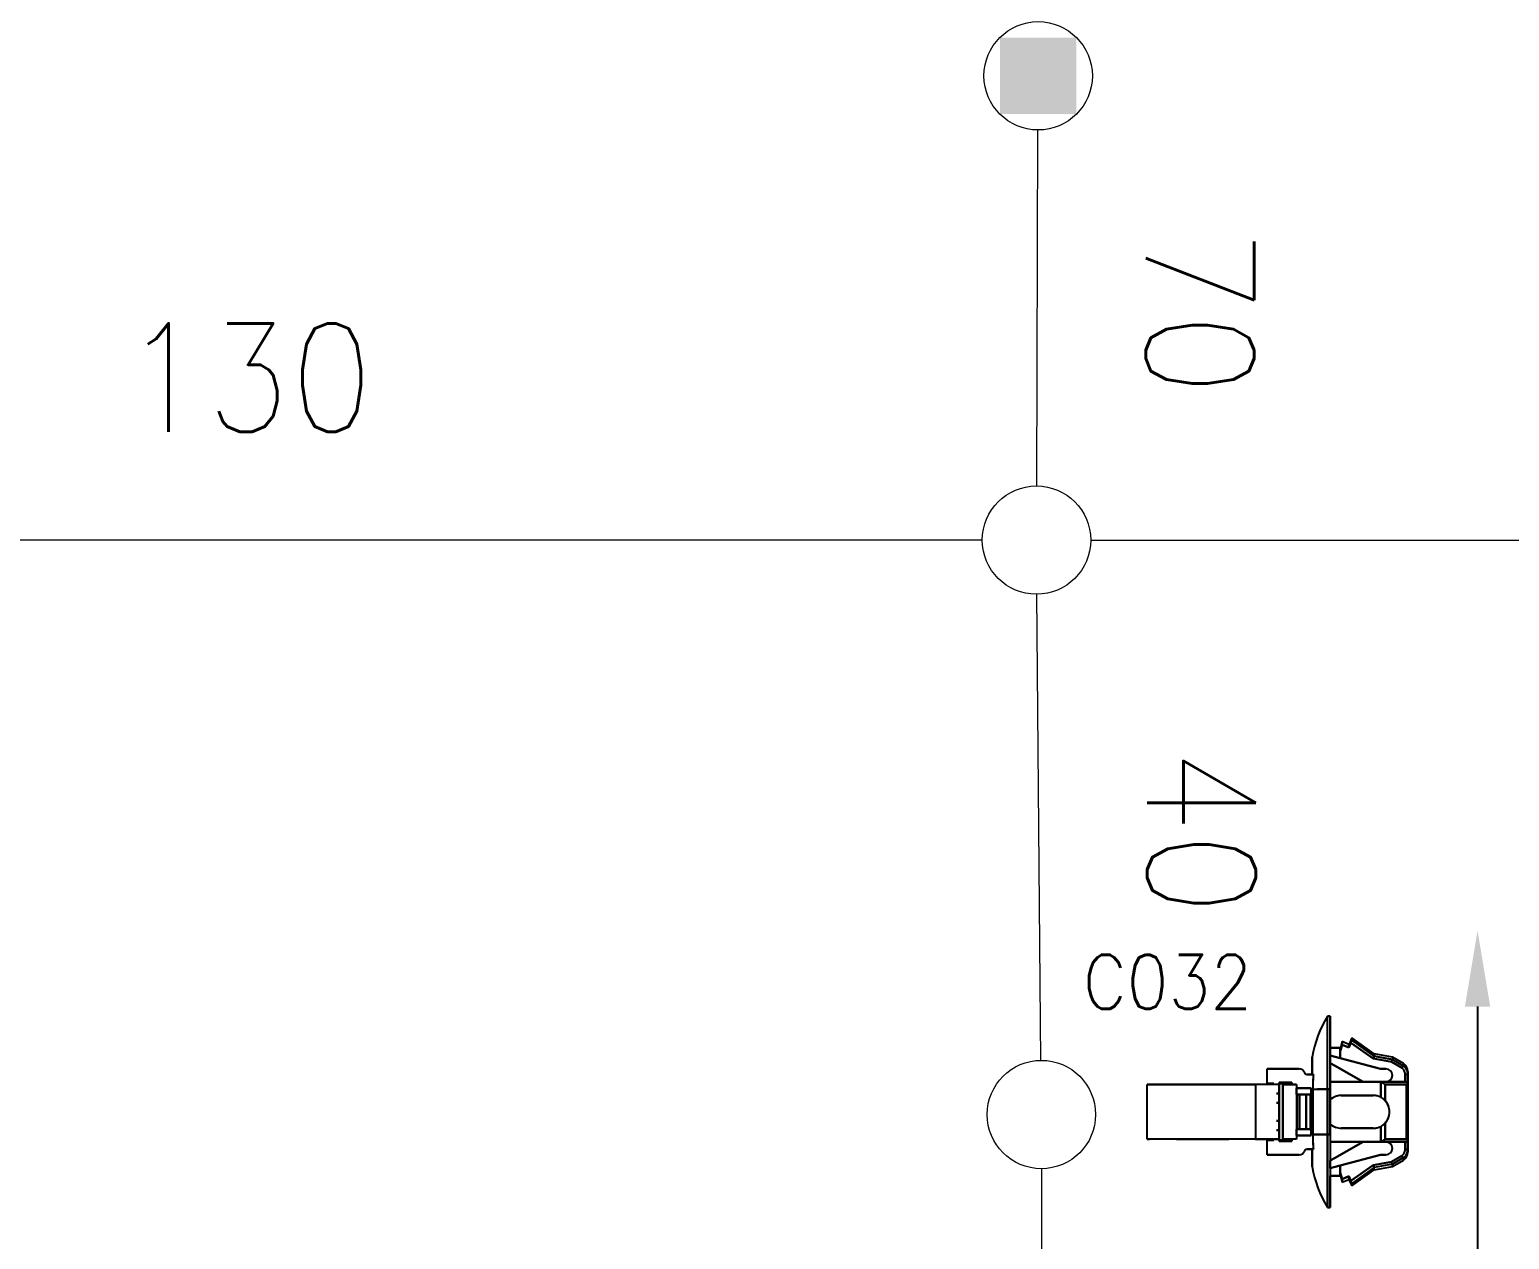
# Model space of a CAD drawing. Header units: inches. Extents: x 47316 to 59086, y 3141 to 11743.
# Drawn here: x 54415.7 to 54484, y 9874.7 to 9930.6 of the extents above; entities that cross this region are included whole.
import ezdxf

# ---------------------------------------------------------------- set-up
doc = ezdxf.new("R2010")
doc.units = ezdxf.units.IN
doc.header["$MEASUREMENT"] = 0
doc.styles.get("Standard").update_dxf_attribs({"font": ''})
doc.styles.get('Standard').set_extended_font_data('SimSun')
doc.linetypes.add('_VH_FELT_TAPE', pattern='A,0.4,-0.7,["FELT",Standard,S=0.3,R=0,X=-0.5,Y=-0.15],-0.7', length=1.8)

msp = doc.modelspace()

# ---------------------------------------------------------------- linework, layer by layer
at = {"color": 0, "linetype": '_VH_FELT_TAPE', "lineweight": 15, "ltscale": 5}
for p, q in [((54462.153, 9909.514), (54462.212, 9925.94)), ((54459.644, 9907.014), (54390.602, 9907.014)), ((54464.644, 9907.014), (54543.189, 9907.014)), ((54462.348, 9883.005), (54462.166, 9904.514)), ((54462.372, 9878.005), (54462.446, 9820.311))]:
    msp.add_line(p, q, dxfattribs=at)
at = {"color": 7, "ltscale": 0.2}
for p, q in [((54475.573, 9881.681), (54475.573, 9885.049)), ((54475.573, 9881.681), (54475.573, 9885.049)), ((54475.699, 9881.681), (54475.699, 9885.049)), ((54475.699, 9885.049), (54475.699, 9881.681)), ((54475.573, 9876.208), (54475.573, 9879.576)), ((54475.573, 9879.576), (54475.573, 9876.208)), ((54475.699, 9879.576), (54475.699, 9876.208)), ((54475.699, 9879.576), (54475.699, 9876.208))]:
    msp.add_line(p, q, dxfattribs=at)
at = {"color": 7, "ltscale": 0.0075}
for p, q in [((54475.573, 9885.049), (54475.699, 9885.049)), ((54475.699, 9885.049), (54475.573, 9885.049)), ((54479.151, 9882.37), (54479.278, 9882.37)), ((54479.151, 9882.37), (54479.278, 9882.37)), ((54475.573, 9881.681), (54475.699, 9881.681)), ((54475.699, 9881.681), (54475.573, 9881.681)), ((54479.278, 9882.017), (54479.151, 9882.017)), ((54473.342, 9881.47), (54473.215, 9881.47)), ((54473.215, 9881.47), (54473.342, 9881.47)), ((54473.215, 9881.049), (54473.342, 9881.049)), ((54473.342, 9881.049), (54473.215, 9881.049)), ((54473.342, 9880.207), (54473.215, 9880.207)), ((54473.215, 9880.207), (54473.342, 9880.207)), ((54473.215, 9879.786), (54473.342, 9879.786)), ((54473.342, 9879.786), (54473.215, 9879.786)), ((54475.699, 9879.576), (54475.573, 9879.576)), ((54475.573, 9879.576), (54475.699, 9879.576)), ((54479.278, 9878.886), (54479.151, 9878.886)), ((54479.278, 9878.886), (54479.151, 9878.886)), ((54475.573, 9876.208), (54475.699, 9876.208)), ((54475.699, 9876.208), (54475.573, 9876.208))]:
    msp.add_line(p, q, dxfattribs=at)
at = {"color": 7, "ltscale": 0.087396}
for p, q in [((54475.699, 9885.049), (54475.699, 9883.577)), ((54475.699, 9876.208), (54475.699, 9877.679)), ((54475.699, 9876.208), (54475.699, 9877.679))]:
    msp.add_line(p, q, dxfattribs=at)
at = {"color": 7, "ltscale": 0.0875}
for p, q in [((54475.699, 9883.575), (54475.699, 9885.049)), ((54477.678, 9881.386), (54476.205, 9881.386)), ((54476.205, 9881.386), (54477.678, 9881.386)), ((54476.205, 9879.87), (54477.678, 9879.87)), ((54477.678, 9879.87), (54476.205, 9879.87)), ((54477.678, 9879.87), (54476.205, 9879.87))]:
    msp.add_line(p, q, dxfattribs=at)
msp.add_line((54482.493, 9885.488, 0), (54482.493, 9870.541, 0))
at = {"color": 7, "ltscale": 0.027499}
for p, q in [((54476.162, 9883.575), (54475.699, 9883.575)), ((54475.699, 9883.575), (54476.162, 9883.575)), ((54476.162, 9877.681), (54475.699, 9877.681)), ((54475.699, 9877.681), (54476.162, 9877.681))]:
    msp.add_line(p, q, dxfattribs=at)
at = {"color": 7, "ltscale": 0.018199}
for p, q in [((54476.162, 9883.433), (54476.247, 9883.728)), ((54476.247, 9883.728), (54476.162, 9883.433)), ((54476.162, 9877.823), (54476.247, 9877.529)), ((54476.247, 9877.529), (54476.162, 9877.823))]:
    msp.add_line(p, q, dxfattribs=at)
at = {"color": 7, "ltscale": 0.000342}
for p, q in [((54476.162, 9883.569), (54476.162, 9883.575)), ((54476.162, 9877.681), (54476.162, 9877.687))]:
    msp.add_line(p, q, dxfattribs=at)
at = {"color": 7, "ltscale": 0.006641}
msp.add_line((54476.162, 9883.575), (54476.162, 9883.463), dxfattribs=at)
at = {"color": 7, "ltscale": 0.002136}
msp.add_line((54476.162, 9883.575), (54476.162, 9883.539), dxfattribs=at)
at = {"color": 7, "ltscale": 0.003674}
for p, q in [((54476.162, 9883.507), (54476.162, 9883.569)), ((54476.162, 9877.687), (54476.162, 9877.749))]:
    msp.add_line(p, q, dxfattribs=at)
at = {"color": 7, "ltscale": 0.018183}
msp.add_line((54476.247, 9883.87), (54476.163, 9883.575), dxfattribs=at)
at = {"color": 7, "ltscale": 0.002142}
msp.add_line((54476.163, 9883.539), (54476.163, 9883.575), dxfattribs=at)
at = {"color": 7, "ltscale": 0.00033}
for p, q in [((54476.163, 9883.575), (54476.163, 9883.57)), ((54476.163, 9877.687), (54476.163, 9877.681)), ((54476.562, 9877.513), (54476.562, 9877.519))]:
    msp.add_line(p, q, dxfattribs=at)
at = {"color": 7, "ltscale": 0.001825}
msp.add_line((54476.163, 9883.57), (54476.163, 9883.539), dxfattribs=at)
at = {"color": 7, "ltscale": 0.008429}
for p, q in [((54476.247, 9883.728), (54476.247, 9883.87)), ((54476.562, 9877.655), (54476.562, 9877.513))]:
    msp.add_line(p, q, dxfattribs=at)
at = {"color": 7, "ltscale": 0.020195}
for p, q in [((54476.562, 9883.743), (54476.247, 9883.87)), ((54476.247, 9883.728), (54476.562, 9883.601)), ((54476.562, 9883.601), (54476.247, 9883.728)), ((54476.247, 9877.529), (54476.562, 9877.655)), ((54476.562, 9877.655), (54476.247, 9877.529)), ((54476.247, 9877.387), (54476.562, 9877.513))]:
    msp.add_line(p, q, dxfattribs=at)
at = {"color": 7, "ltscale": 0.008438}
msp.add_line((54476.247, 9883.87), (54476.247, 9883.727), dxfattribs=at)
at = {"color": 7, "ltscale": 0.002185}
msp.add_line((54476.247, 9883.8), (54476.247, 9883.837), dxfattribs=at)
at = {"color": 7, "ltscale": 0.013619}
for p, q in [((54476.562, 9883.601), (54476.653, 9883.812)), ((54476.653, 9883.812), (54476.562, 9883.601)), ((54476.562, 9877.655), (54476.653, 9877.444)), ((54476.653, 9877.444), (54476.562, 9877.655))]:
    msp.add_line(p, q, dxfattribs=at)
at = {"color": 7, "ltscale": 0.000912}
for p, q in [((54476.562, 9883.743), (54476.562, 9883.728)), ((54476.247, 9877.402), (54476.247, 9877.387))]:
    msp.add_line(p, q, dxfattribs=at)
at = {"color": 7, "ltscale": 0.002869}
msp.add_line((54476.562, 9883.689), (54476.562, 9883.738), dxfattribs=at)
at = {"color": 7, "ltscale": 0.00282}
for p, q in [((54476.562, 9883.728), (54476.562, 9883.68)), ((54476.247, 9877.45), (54476.247, 9877.402))]:
    msp.add_line(p, q, dxfattribs=at)
at = {"color": 7, "ltscale": 0.004715}
msp.add_line((54476.562, 9883.601), (54476.563, 9883.681), dxfattribs=at)
at = {"color": 7, "ltscale": 0.004687}
msp.add_line((54476.562, 9883.68), (54476.562, 9883.601), dxfattribs=at)
at = {"color": 7, "ltscale": 0.019}
msp.add_line((54476.689, 9884.038), (54476.563, 9883.744), dxfattribs=at)
at = {"color": 7, "ltscale": 0.0009}
msp.add_line((54476.563, 9883.728), (54476.563, 9883.744), dxfattribs=at)
at = {"color": 7, "ltscale": 0.002856}
msp.add_line((54476.563, 9883.738), (54476.563, 9883.69), dxfattribs=at)
at = {"color": 7, "ltscale": 0.002832}
msp.add_line((54476.563, 9883.681), (54476.563, 9883.728), dxfattribs=at)
at = {"color": 7, "ltscale": 0.074459}
for p, q in [((54476.653, 9883.812), (54477.673, 9883.083)), ((54477.673, 9883.083), (54476.653, 9883.812)), ((54476.653, 9877.444), (54477.673, 9878.173)), ((54477.673, 9878.173), (54476.653, 9877.444))]:
    msp.add_line(p, q, dxfattribs=at)
at = {"color": 7, "ltscale": 0.005249}
msp.add_line((54476.689, 9884.022), (54476.688, 9883.933), dxfattribs=at)
at = {"color": 7, "ltscale": 4.3e-05}
msp.add_line((54476.689, 9884.038), (54476.689, 9884.037), dxfattribs=at)
at = {"color": 7, "ltscale": 0.075271}
for p, q in [((54477.72, 9883.301), (54476.689, 9884.038)), ((54476.689, 9883.934), (54477.72, 9883.197)), ((54477.72, 9883.197), (54476.689, 9883.934)), ((54477.72, 9878.059), (54476.689, 9877.322)), ((54476.689, 9877.218), (54477.72, 9877.955))]:
    msp.add_line(p, q, dxfattribs=at)
at = {"color": 7, "ltscale": 4.9e-05}
msp.add_line((54476.689, 9884.038), (54476.689, 9884.037), dxfattribs=at)
at = {"color": 7, "ltscale": 0.000903}
msp.add_line((54476.689, 9884.037), (54476.689, 9884.022), dxfattribs=at)
at = {"color": 7, "ltscale": 0.000916}
msp.add_line((54476.689, 9884.037), (54476.689, 9884.022), dxfattribs=at)
at = {"color": 7, "ltscale": 0.005222}
msp.add_line((54476.689, 9884.022), (54476.689, 9883.934), dxfattribs=at)
at = {"color": 7, "ltscale": 0.047501}
for p, q in [((54474.857, 9883.154), (54474.857, 9882.354)), ((54474.857, 9882.354), (54474.857, 9883.154)), ((54474.857, 9878.902), (54474.857, 9878.102)), ((54474.857, 9878.102), (54474.857, 9878.902))]:
    msp.add_line(p, q, dxfattribs=at)
at = {"color": 7, "ltscale": 0.028456}
for p, q in [((54476.162, 9883.1), (54475.699, 9883.223)), ((54475.699, 9883.223), (54476.162, 9883.1)), ((54476.162, 9878.157), (54475.699, 9878.033)), ((54475.699, 9878.033), (54476.162, 9878.157))]:
    msp.add_line(p, q, dxfattribs=at)
at = {"color": 7, "ltscale": 0.020602}
for p, q in [((54475.699, 9883.223), (54475.699, 9882.876)), ((54475.699, 9878.033), (54475.699, 9878.38)), ((54475.699, 9878.033), (54475.699, 9878.38))]:
    msp.add_line(p, q, dxfattribs=at)
at = {"color": 7, "ltscale": 0.020749}
msp.add_line((54475.699, 9882.874), (54475.699, 9883.223), dxfattribs=at)
at = {"color": 7, "ltscale": 0.006299}
msp.add_line((54476.162, 9883.433), (54476.163, 9883.539), dxfattribs=at)
at = {"color": 7, "ltscale": 0.006305}
msp.add_line((54476.162, 9883.539), (54476.162, 9883.433), dxfattribs=at)
at = {"color": 7, "ltscale": 0.00329}
msp.add_line((54476.162, 9883.452), (54476.162, 9883.507), dxfattribs=at)
at = {"color": 7, "ltscale": 0.019785}
for p, q in [((54476.162, 9883.1), (54476.162, 9883.433)), ((54476.162, 9883.433), (54476.162, 9883.1)), ((54476.162, 9878.157), (54476.162, 9877.823)), ((54476.162, 9877.823), (54476.162, 9878.157))]:
    msp.add_line(p, q, dxfattribs=at)
at = {"color": 7, "ltscale": 0.11383}
for p, q in [((54478.015, 9882.607), (54476.162, 9883.1)), ((54476.162, 9883.1), (54478.015, 9882.607)), ((54478.015, 9878.65), (54476.162, 9878.157)), ((54476.162, 9878.157), (54478.015, 9878.65))]:
    msp.add_line(p, q, dxfattribs=at)
at = {"color": 7, "ltscale": 0.004321}
for p, q in [((54477.701, 9883.15), (54477.673, 9883.083)), ((54477.673, 9883.083), (54477.701, 9883.15)), ((54477.673, 9878.173), (54477.701, 9878.106)), ((54477.701, 9878.106), (54477.673, 9878.173))]:
    msp.add_line(p, q, dxfattribs=at)
at = {"color": 7, "ltscale": 0.051095}
for p, q in [((54477.673, 9883.083), (54478.521, 9882.935)), ((54478.521, 9882.935), (54477.673, 9883.083)), ((54477.673, 9878.173), (54478.521, 9878.321)), ((54478.521, 9878.321), (54477.673, 9878.173))]:
    msp.add_line(p, q, dxfattribs=at)
at = {"color": 7, "ltscale": 0.000205}
for p, q in [((54477.702, 9883.154), (54477.701, 9883.15)), ((54477.701, 9883.15), (54477.702, 9883.154)), ((54477.701, 9878.106), (54477.702, 9878.103)), ((54477.702, 9878.103), (54477.701, 9878.106))]:
    msp.add_line(p, q, dxfattribs=at)
at = {"color": 7, "ltscale": 0.002621}
for p, q in [((54477.719, 9883.194), (54477.702, 9883.154)), ((54477.702, 9883.154), (54477.719, 9883.194)), ((54477.702, 9878.103), (54477.719, 9878.062)), ((54477.719, 9878.062), (54477.702, 9878.103))]:
    msp.add_line(p, q, dxfattribs=at)
at = {"color": 7, "ltscale": 0.050773}
for p, q in [((54477.719, 9883.194), (54478.562, 9883.047)), ((54478.562, 9883.047), (54477.719, 9883.194)), ((54478.562, 9878.209), (54477.719, 9878.062))]:
    msp.add_line(p, q, dxfattribs=at)
at = {"color": 7, "ltscale": 0.006168}
for p, q in [((54477.72, 9883.197), (54477.72, 9883.301)), ((54477.72, 9883.301), (54477.72, 9883.197))]:
    msp.add_line(p, q, dxfattribs=at)
at = {"color": 7, "ltscale": 0.05076}
for p, q in [((54478.562, 9883.154), (54477.72, 9883.301)), ((54477.72, 9877.955), (54478.562, 9878.102))]:
    msp.add_line(p, q, dxfattribs=at)
at = {"color": 7, "ltscale": 0.004276}
for p, q in [((54478.545, 9883.003), (54478.521, 9882.935)), ((54478.521, 9882.935), (54478.546, 9883.002)), ((54478.546, 9878.254), (54478.521, 9878.321)), ((54478.521, 9878.321), (54478.545, 9878.254))]:
    msp.add_line(p, q, dxfattribs=at)
at = {"color": 7, "ltscale": 0.0329}
for p, q in [((54478.521, 9882.935), (54478.998, 9882.654)), ((54478.998, 9882.654), (54478.521, 9882.935)), ((54478.521, 9878.321), (54478.998, 9878.602)), ((54478.998, 9878.602), (54478.521, 9878.321))]:
    msp.add_line(p, q, dxfattribs=at)
at = {"color": 7, "ltscale": 0.002806}
for p, q in [((54478.562, 9883.047), (54478.545, 9883.003)), ((54478.545, 9878.254), (54478.562, 9878.209))]:
    msp.add_line(p, q, dxfattribs=at)
at = {"color": 7, "ltscale": 0.00266}
for p, q in [((54478.547, 9883.005), (54478.562, 9883.047)), ((54478.562, 9878.209), (54478.547, 9878.252))]:
    msp.add_line(p, q, dxfattribs=at)
at = {"color": 7, "ltscale": 0.006223}
for p, q in [((54478.562, 9883.154), (54478.562, 9883.049)), ((54478.562, 9883.154), (54478.562, 9883.049)), ((54478.562, 9878.102), (54478.562, 9878.207))]:
    msp.add_line(p, q, dxfattribs=at)
at = {"color": 7, "ltscale": 0.034946}
for p, q in [((54479.069, 9882.855), (54478.562, 9883.154)), ((54478.562, 9878.102), (54479.069, 9878.401))]:
    msp.add_line(p, q, dxfattribs=at)
at = {"color": 7, "ltscale": 0.034208}
for p, q in [((54479.059, 9882.757), (54478.562, 9883.049)), ((54479.059, 9878.499), (54478.562, 9878.207))]:
    msp.add_line(p, q, dxfattribs=at)
at = {"color": 7, "ltscale": 0.000128}
for p, q in [((54478.562, 9883.047), (54478.562, 9883.049)), ((54478.562, 9878.207), (54478.562, 9878.209)), ((54478.562, 9878.209), (54478.562, 9878.207))]:
    msp.add_line(p, q, dxfattribs=at)
at = {"color": 7, "ltscale": 0.034163}
for p, q in [((54478.562, 9883.047), (54479.059, 9882.757)), ((54479.059, 9878.499), (54478.562, 9878.209))]:
    msp.add_line(p, q, dxfattribs=at)
at = {"color": 7, "ltscale": 0.025}
for p, q in [((54473.215, 9882.607), (54472.794, 9882.607)), ((54473.336, 9881.049), (54473.336, 9881.47)), ((54473.336, 9881.049), (54473.336, 9881.47)), ((54473.342, 9881.049), (54473.342, 9881.47)), ((54473.336, 9879.786), (54473.336, 9880.207)), ((54473.336, 9879.786), (54473.336, 9880.207))]:
    msp.add_line(p, q, dxfattribs=at)
at = {"color": 7, "ltscale": 0.039999}
for p, q in [((54472.794, 9881.933), (54472.794, 9882.607)), ((54472.794, 9881.933), (54472.794, 9882.607)), ((54472.794, 9878.65), (54472.794, 9879.323)), ((54472.794, 9878.65), (54472.794, 9879.323))]:
    msp.add_line(p, q, dxfattribs=at)
at = {"color": 7, "ltscale": 0.022501}
for p, q in [((54472.794, 9882.607), (54473.173, 9882.607)), ((54472.794, 9882.607), (54473.173, 9882.607)), ((54472.794, 9878.65), (54473.173, 9878.65)), ((54473.173, 9878.65), (54472.794, 9878.65))]:
    msp.add_line(p, q, dxfattribs=at)
at = {"color": 7, "ltscale": 0.064999}
for p, q in [((54473.173, 9882.607), (54474.268, 9882.607)), ((54473.173, 9882.607), (54474.268, 9882.607)), ((54473.173, 9878.65), (54474.268, 9878.65)), ((54474.268, 9878.65), (54473.173, 9878.65))]:
    msp.add_line(p, q, dxfattribs=at)
at = {"color": 7, "ltscale": 0.0625}
msp.add_line((54474.268, 9882.607), (54473.215, 9882.607), dxfattribs=at)
at = {"color": 7, "ltscale": 0.013786}
msp.add_line((54474.857, 9882.354), (54474.625, 9882.354), dxfattribs=at)
at = {"color": 7, "ltscale": 0.017471}
for p, q in [((54474.919, 9882.354), (54474.625, 9882.354)), ((54474.919, 9878.902), (54474.625, 9878.902))]:
    msp.add_line(p, q, dxfattribs=at)
at = {"color": 7, "ltscale": 0.017476}
for p, q in [((54474.625, 9882.354), (54474.919, 9882.354)), ((54474.625, 9878.902), (54474.919, 9878.902))]:
    msp.add_line(p, q, dxfattribs=at)
at = {"color": 7, "ltscale": 0.00369}
for p, q in [((54474.919, 9882.354), (54474.857, 9882.354)), ((54474.857, 9878.902), (54474.919, 9878.902))]:
    msp.add_line(p, q, dxfattribs=at)
at = {"color": 7, "ltscale": 0.015289}
msp.add_line((54475.923, 9882.747), (54475.699, 9882.874), dxfattribs=at)
at = {"color": 7, "ltscale": 0.015242}
for p, q in [((54475.699, 9882.874), (54475.923, 9882.748)), ((54475.923, 9878.509), (54475.699, 9878.383))]:
    msp.add_line(p, q, dxfattribs=at)
at = {"color": 7, "ltscale": 0.026985}
for p, q in [((54475.923, 9882.748), (54476.318, 9882.524)), ((54476.318, 9878.732), (54475.923, 9878.509))]:
    msp.add_line(p, q, dxfattribs=at)
at = {"color": 7, "ltscale": 0.02697}
msp.add_line((54476.318, 9882.524), (54475.923, 9882.747), dxfattribs=at)
at = {"color": 7, "ltscale": 0.065039}
msp.add_line((54477.215, 9882.017), (54476.261, 9882.556), dxfattribs=at)
at = {"color": 7, "ltscale": 0.06116}
msp.add_line((54477.215, 9882.017), (54476.318, 9882.524), dxfattribs=at)
at = {"color": 7, "ltscale": 0.061156}
for p, q in [((54476.318, 9882.524), (54477.215, 9882.017)), ((54477.215, 9879.239), (54476.318, 9878.732))]:
    msp.add_line(p, q, dxfattribs=at)
at = {"color": 7, "ltscale": 0.014999}
for p, q in [((54478.267, 9882.607), (54478.015, 9882.607)), ((54478.015, 9882.607), (54478.267, 9882.607)), ((54478.267, 9878.65), (54478.015, 9878.65)), ((54478.267, 9878.65), (54478.015, 9878.65)), ((54478.015, 9878.65), (54478.267, 9878.65))]:
    msp.add_line(p, q, dxfattribs=at)
at = {"color": 7, "ltscale": 0.007092}
for p, q in [((54478.998, 9882.654), (54479.059, 9882.757)), ((54479.059, 9882.757), (54478.998, 9882.654)), ((54479.059, 9878.499), (54478.998, 9878.602)), ((54478.998, 9878.602), (54479.059, 9878.499))]:
    msp.add_line(p, q, dxfattribs=at)
at = {"color": 7, "ltscale": 0.005864}
msp.add_line((54479.07, 9882.855), (54479.059, 9882.757), dxfattribs=at)
at = {"color": 7, "ltscale": 0.005865}
for p, q in [((54479.07, 9882.855), (54479.059, 9882.757)), ((54479.059, 9878.499), (54479.07, 9878.401))]:
    msp.add_line(p, q, dxfattribs=at)
at = {"color": 7, "ltscale": 0.020941}
for p, q in [((54479.151, 9882.37), (54479.151, 9882.017)), ((54479.151, 9882.017), (54479.151, 9882.37)), ((54479.278, 9882.017), (54479.278, 9882.37)), ((54479.278, 9882.37), (54479.278, 9882.017)), ((54479.151, 9878.886), (54479.151, 9879.239)), ((54479.151, 9879.239), (54479.151, 9878.886)), ((54479.278, 9878.886), (54479.278, 9879.239)), ((54479.278, 9879.239), (54479.278, 9878.886))]:
    msp.add_line(p, q, dxfattribs=at)
at = {"color": 7, "ltscale": 0.015717}
msp.add_line((54479.278, 9882.492), (54479.278, 9882.227), dxfattribs=at)
at = {"color": 7, "ltscale": 0.015729}
msp.add_line((54479.278, 9882.227), (54479.278, 9882.492), dxfattribs=at)
at = {"color": 7, "ltscale": 0.012512}
for p, q in [((54479.278, 9882.017), (54479.278, 9882.227)), ((54479.278, 9879.029), (54479.278, 9879.24))]:
    msp.add_line(p, q, dxfattribs=at)
at = {"color": 7, "ltscale": 0.378897}
msp.add_line((54467.251, 9881.891), (54472.251, 9881.891), dxfattribs=at)
at = {"color": 7, "ltscale": 0.15}
for p, q in [((54467.251, 9879.365), (54467.251, 9881.891)), ((54472.251, 9881.891), (54472.251, 9879.365)), ((54472.251, 9881.891), (54472.251, 9879.365)), ((54473.51, 9879.365), (54473.51, 9881.891)), ((54473.51, 9881.891), (54473.51, 9879.365)), ((54474.142, 9881.891), (54474.142, 9879.365)), ((54474.142, 9881.891), (54474.142, 9879.365)), ((54479.214, 9879.365), (54479.214, 9881.891)), ((54479.214, 9881.891), (54479.214, 9879.365))]:
    msp.add_line(p, q, dxfattribs=at)
at = {"color": 7, "ltscale": 0.215019}
msp.add_line((54470.687, 9881.891), (54467.251, 9881.891), dxfattribs=at)
at = {"color": 7, "ltscale": 0.315749}
msp.add_line((54467.251, 9881.891), (54471.819, 9881.891), dxfattribs=at)
at = {"color": 7, "ltscale": 0.378905}
msp.add_line((54472.251, 9881.891), (54467.251, 9881.891), dxfattribs=at)
at = {"color": 7, "ltscale": 0.315758}
msp.add_line((54467.251, 9881.891), (54471.819, 9881.891), dxfattribs=at)
at = {"color": 7, "ltscale": 0.179182}
msp.add_line((54470.516, 9881.891), (54467.499, 9881.891), dxfattribs=at)
at = {"color": 7, "ltscale": 0.026669}
for p, q in [((54470.516, 9881.891), (54470.965, 9881.891)), ((54470.965, 9881.891), (54470.516, 9881.891)), ((54470.687, 9881.891), (54471.137, 9881.891))]:
    msp.add_line(p, q, dxfattribs=at)
at = {"color": 7, "ltscale": 0.108633}
msp.add_line((54472.794, 9881.891), (54470.965, 9881.891), dxfattribs=at)
at = {"color": 7, "ltscale": 0.076392}
msp.add_line((54472.252, 9881.891), (54470.965, 9881.891), dxfattribs=at)
at = {"color": 7, "ltscale": 0.098454}
msp.add_line((54472.794, 9881.891), (54471.137, 9881.891), dxfattribs=at)
at = {"color": 7, "ltscale": 0.057913}
msp.add_line((54472.794, 9881.891), (54471.819, 9881.891), dxfattribs=at)
at = {"color": 7, "ltscale": 0.0644}
for p, q in [((54473.336, 9881.891), (54472.251, 9881.891)), ((54473.336, 9881.891), (54472.251, 9881.891)), ((54472.251, 9879.365), (54473.336, 9879.365)), ((54473.336, 9879.365), (54472.251, 9879.365))]:
    msp.add_line(p, q, dxfattribs=at)
at = {"color": 7, "ltscale": 0.0175}
for p, q in [((54472.794, 9881.933), (54473.089, 9881.933)), ((54472.794, 9881.933), (54473.089, 9881.933)), ((54473.089, 9881.933), (54472.794, 9881.933)), ((54472.794, 9879.323), (54473.089, 9879.323)), ((54473.089, 9879.323), (54472.794, 9879.323))]:
    msp.add_line(p, q, dxfattribs=at)
at = {"color": 7, "ltscale": 0.002499}
for p, q in [((54472.794, 9881.891), (54472.794, 9881.933)), ((54473.089, 9881.933), (54473.089, 9881.891)), ((54473.089, 9881.891), (54473.089, 9881.933)), ((54473.342, 9881.975), (54473.342, 9881.933)), ((54473.342, 9881.975), (54473.342, 9881.933)), ((54473.889, 9881.933), (54473.889, 9881.891)), ((54473.889, 9881.891), (54473.889, 9881.933)), ((54473.889, 9881.933), (54473.889, 9881.891)), ((54472.794, 9879.323), (54472.794, 9879.365)), ((54473.089, 9879.365), (54473.089, 9879.323)), ((54473.089, 9879.323), (54473.089, 9879.365)), ((54473.342, 9879.281), (54473.342, 9879.323)), ((54473.342, 9879.323), (54473.342, 9879.281)), ((54473.342, 9879.323), (54473.342, 9879.281)), ((54473.889, 9879.365), (54473.889, 9879.323)), ((54473.889, 9879.323), (54473.889, 9879.365)), ((54473.889, 9879.365), (54473.889, 9879.323))]:
    msp.add_line(p, q, dxfattribs=at)
at = {"color": 7, "ltscale": 2.6e-05}
for p, q in [((54472.795, 9881.933), (54472.794, 9881.933)), ((54472.794, 9879.323), (54472.795, 9879.323))]:
    msp.add_line(p, q, dxfattribs=at)
at = {"color": 7, "ltscale": 0.000629}
msp.add_line((54473.342, 9881.965), (54473.342, 9881.975), dxfattribs=at)
at = {"color": 7, "ltscale": 0.035001}
for p, q in [((54473.342, 9881.975), (54473.931, 9881.975)), ((54473.931, 9881.975), (54473.342, 9881.975)), ((54475.699, 9881.681), (54475.11, 9881.681)), ((54475.699, 9881.681), (54475.11, 9881.681)), ((54473.931, 9879.281), (54473.342, 9879.281)), ((54473.931, 9879.281), (54473.342, 9879.281)), ((54473.342, 9879.281), (54473.931, 9879.281))]:
    msp.add_line(p, q, dxfattribs=at)
at = {"color": 7, "ltscale": 0.154999}
for p, q in [((54473.342, 9881.933), (54473.342, 9879.323)), ((54473.342, 9879.323), (54473.342, 9881.933))]:
    msp.add_line(p, q, dxfattribs=at)
at = {"color": 7, "ltscale": 0.032501}
for p, q in [((54473.342, 9881.933), (54473.889, 9881.933)), ((54473.342, 9881.933), (54473.889, 9881.933)), ((54473.342, 9879.323), (54473.889, 9879.323)), ((54473.889, 9879.323), (54473.342, 9879.323))]:
    msp.add_line(p, q, dxfattribs=at)
at = {"color": 7, "ltscale": 0.021939}
msp.add_line((54473.342, 9881.933), (54473.711, 9881.933), dxfattribs=at)
at = {"color": 7, "ltscale": 0.0375}
for p, q in [((54473.51, 9881.891), (54474.142, 9881.891)), ((54474.142, 9881.891), (54473.51, 9881.891)), ((54474.142, 9879.365), (54473.51, 9879.365)), ((54474.142, 9879.365), (54473.51, 9879.365))]:
    msp.add_line(p, q, dxfattribs=at)
at = {"color": 7, "ltscale": 0.010562}
msp.add_line((54473.889, 9881.933), (54473.711, 9881.933), dxfattribs=at)
at = {"color": 7, "ltscale": 0.002502}
msp.add_line((54473.931, 9881.891), (54473.889, 9881.891), dxfattribs=at)
at = {"color": 7, "ltscale": 0.004999}
for p, q in [((54473.931, 9881.975), (54473.931, 9881.891)), ((54473.931, 9881.891), (54473.931, 9881.975)), ((54473.931, 9879.365), (54473.931, 9879.281)), ((54473.931, 9879.281), (54473.931, 9879.365))]:
    msp.add_line(p, q, dxfattribs=at)
at = {"color": 7, "ltscale": 0.040002}
for p, q in [((54474.142, 9881.723), (54474.815, 9881.723)), ((54474.815, 9881.723), (54474.142, 9881.723)), ((54474.815, 9879.534), (54474.142, 9879.534)), ((54474.815, 9879.534), (54474.142, 9879.534)), ((54474.142, 9879.534), (54474.815, 9879.534))]:
    msp.add_line(p, q, dxfattribs=at)
at = {"color": 7, "ltscale": 0.017502}
for p, q in [((54474.142, 9881.428), (54474.142, 9881.723)), ((54474.142, 9879.534), (54474.142, 9879.828))]:
    msp.add_line(p, q, dxfattribs=at)
at = {"color": 7, "ltscale": 0.129999}
for p, q in [((54474.815, 9881.723), (54474.815, 9879.534)), ((54474.815, 9879.534), (54474.815, 9881.723))]:
    msp.add_line(p, q, dxfattribs=at)
at = {"color": 7, "ltscale": 0.040567}
for p, q in [((54474.89, 9881.681), (54475.573, 9881.681)), ((54474.89, 9879.576), (54475.573, 9879.576))]:
    msp.add_line(p, q, dxfattribs=at)
at = {"color": 7, "ltscale": 0.125}
for p, q in [((54474.89, 9879.576), (54474.89, 9881.681)), ((54474.89, 9881.681), (54474.89, 9879.576)), ((54475.573, 9879.576), (54475.573, 9881.681)), ((54475.573, 9881.681), (54475.573, 9879.576)), ((54475.699, 9879.576), (54475.699, 9881.681)), ((54475.699, 9881.681), (54475.699, 9879.576))]:
    msp.add_line(p, q, dxfattribs=at)
at = {"color": 7, "ltscale": 0.040569}
for p, q in [((54474.89, 9881.681), (54475.573, 9881.681)), ((54475.573, 9879.576), (54474.89, 9879.576))]:
    msp.add_line(p, q, dxfattribs=at)
at = {"color": 7, "ltscale": 0.089999}
for p, q in [((54475.699, 9882.017), (54477.215, 9882.017)), ((54477.215, 9882.017), (54475.699, 9882.017)), ((54477.215, 9879.239), (54475.699, 9879.239)), ((54475.699, 9879.239), (54477.215, 9879.239))]:
    msp.add_line(p, q, dxfattribs=at)
at = {"color": 7, "ltscale": 0.040697}
msp.add_line((54477.058, 9882.017), (54476.373, 9882.017), dxfattribs=at)
at = {"color": 7, "ltscale": 0.040701}
msp.add_line((54476.373, 9882.017), (54477.058, 9882.017), dxfattribs=at)
at = {"color": 7, "ltscale": 0.039936}
for p, q in [((54477.215, 9882.017), (54477.887, 9882.017)), ((54477.887, 9882.017), (54477.215, 9882.017)), ((54477.887, 9879.239), (54477.215, 9879.239)), ((54477.215, 9879.239), (54477.887, 9879.239))]:
    msp.add_line(p, q, dxfattribs=at)
at = {"color": 7, "ltscale": 0.048712}
msp.add_line((54478.035, 9882.017), (54477.215, 9882.017), dxfattribs=at)
at = {"color": 7, "ltscale": 0.082565}
for p, q in [((54479.278, 9882.017), (54477.887, 9882.017)), ((54477.887, 9882.017), (54479.278, 9882.017)), ((54477.887, 9879.239), (54479.278, 9879.239)), ((54479.278, 9879.239), (54477.887, 9879.239))]:
    msp.add_line(p, q, dxfattribs=at)
at = {"color": 7, "ltscale": 0.041339}
for p, q in [((54478.029, 9881.996), (54478.029, 9881.3)), ((54478.029, 9881.3), (54478.029, 9881.996)), ((54478.029, 9879.957), (54478.029, 9879.26)), ((54478.029, 9879.26), (54478.029, 9879.957))]:
    msp.add_line(p, q, dxfattribs=at)
at = {"color": 7, "ltscale": 0.002634}
for p, q in [((54478.029, 9881.996), (54478.07, 9881.98)), ((54478.07, 9879.276), (54478.029, 9879.26))]:
    msp.add_line(p, q, dxfattribs=at)
at = {"color": 7, "ltscale": 0.002635}
for p, q in [((54478.07, 9881.98), (54478.029, 9881.996)), ((54478.029, 9879.26), (54478.07, 9879.276))]:
    msp.add_line(p, q, dxfattribs=at)
at = {"color": 7, "ltscale": 0.008279}
msp.add_line((54478.175, 9882.017), (54478.035, 9882.017), dxfattribs=at)
at = {"color": 7, "ltscale": 0.005516}
msp.add_line((54478.268, 9882.017), (54478.175, 9882.017), dxfattribs=at)
at = {"color": 7, "ltscale": 0.044711}
for p, q in [((54478.238, 9881.138), (54478.238, 9881.891)), ((54478.238, 9881.891), (54478.238, 9881.138)), ((54478.238, 9879.365), (54478.238, 9880.118)), ((54478.238, 9880.118), (54478.238, 9879.365))]:
    msp.add_line(p, q, dxfattribs=at)
at = {"color": 7, "ltscale": 0.057954}
for p, q in [((54478.238, 9881.891), (54479.214, 9881.891)), ((54479.214, 9881.891), (54478.238, 9881.891)), ((54479.214, 9879.365), (54478.238, 9879.365)), ((54478.238, 9879.365), (54479.214, 9879.365))]:
    msp.add_line(p, q, dxfattribs=at)
at = {"color": 7, "ltscale": 0.052501}
msp.add_line((54479.151, 9882.017), (54478.267, 9882.017), dxfattribs=at)
at = {"color": 7, "ltscale": 0.000995}
for p, q in [((54479.278, 9882.001), (54479.278, 9882.017)), ((54479.278, 9882.017), (54479.278, 9882.001)), ((54479.278, 9879.239), (54479.278, 9879.256)), ((54479.278, 9879.256), (54479.278, 9879.239))]:
    msp.add_line(p, q, dxfattribs=at)
at = {"color": 7, "ltscale": 0.163214}
msp.add_line((54479.278, 9879.254), (54479.278, 9882.002), dxfattribs=at)
at = {"color": 7, "ltscale": 0.163013}
msp.add_line((54479.278, 9882.001), (54479.278, 9879.256), dxfattribs=at)
at = {"color": 7, "ltscale": 0.000322}
msp.add_line((54473.342, 9881.049), (54473.336, 9881.049), dxfattribs=at)
at = {"color": 7, "ltscale": 0.00087}
for p, q in [((54474.156, 9881.428), (54474.142, 9881.428)), ((54474.142, 9881.428), (54474.156, 9881.428)), ((54474.156, 9879.828), (54474.142, 9879.828)), ((54474.142, 9879.828), (54474.156, 9879.828))]:
    msp.add_line(p, q, dxfattribs=at)
at = {"color": 7, "ltscale": 0.023952}
msp.add_line((54474.545, 9881.428), (54474.142, 9881.428), dxfattribs=at)
at = {"color": 7, "ltscale": 0.007443}
for p, q in [((54474.282, 9881.428), (54474.156, 9881.428)), ((54474.156, 9881.428), (54474.282, 9881.428)), ((54474.282, 9879.828), (54474.156, 9879.828)), ((54474.156, 9879.828), (54474.282, 9879.828))]:
    msp.add_line(p, q, dxfattribs=at)
at = {"color": 7, "ltscale": 0.095001}
for p, q in [((54474.156, 9881.428), (54474.156, 9879.828)), ((54474.156, 9879.828), (54474.156, 9881.428)), ((54474.282, 9881.428), (54474.282, 9879.828)), ((54474.282, 9879.828), (54474.282, 9881.428)), ((54474.582, 9879.828), (54474.582, 9881.428)), ((54474.582, 9881.428), (54474.582, 9879.828)), ((54474.791, 9879.828), (54474.791, 9881.428))]:
    msp.add_line(p, q, dxfattribs=at)
at = {"color": 7, "ltscale": 0.017839}
for p, q in [((54474.582, 9881.428), (54474.282, 9881.428)), ((54474.282, 9881.428), (54474.582, 9881.428)), ((54474.582, 9879.828), (54474.282, 9879.828)), ((54474.282, 9879.828), (54474.582, 9879.828))]:
    msp.add_line(p, q, dxfattribs=at)
at = {"color": 7, "ltscale": 0.014789}
msp.add_line((54474.566, 9881.428), (54474.815, 9881.428), dxfattribs=at)
at = {"color": 7, "ltscale": 0.013841}
for p, q in [((54474.815, 9881.428), (54474.582, 9881.428)), ((54474.582, 9879.828), (54474.815, 9879.828))]:
    msp.add_line(p, q, dxfattribs=at)
at = {"color": 7, "ltscale": 0.012407}
for p, q in [((54474.791, 9881.428), (54474.582, 9881.428)), ((54474.791, 9879.828), (54474.582, 9879.828))]:
    msp.add_line(p, q, dxfattribs=at)
at = {"color": 7, "ltscale": 0.001863}
msp.add_line((54478.218, 9881.16), (54478.239, 9881.137), dxfattribs=at)
at = {"color": 7, "ltscale": 0.000505}
msp.add_line((54478.238, 9881.138), (54478.233, 9881.144), dxfattribs=at)
at = {"color": 7, "ltscale": 0.023056}
msp.add_line((54473.342, 9879.819), (54473.342, 9880.207), dxfattribs=at)
at = {"color": 7, "ltscale": 0.000368}
msp.add_line((54473.336, 9879.786), (54473.342, 9879.786), dxfattribs=at)
at = {"color": 7, "ltscale": 0.001447}
msp.add_line((54474.791, 9879.828), (54474.815, 9879.828), dxfattribs=at)
at = {"color": 7, "ltscale": 0.02751}
msp.add_line((54475.573, 9879.576), (54475.11, 9879.576), dxfattribs=at)
msp.add_line((54475.573, 9879.576), (54475.11, 9879.576), dxfattribs=at)
at = {"color": 7, "ltscale": 0.000598}
msp.add_line((54478.238, 9880.118), (54478.232, 9880.111), dxfattribs=at)
at = {"color": 7, "ltscale": 0.378893}
msp.add_line((54472.251, 9879.365), (54467.251, 9879.365), dxfattribs=at)
at = {"color": 7, "ltscale": 0.0272}
msp.add_line((54467.365, 9879.365), (54467.251, 9879.365), dxfattribs=at)
at = {"color": 7, "ltscale": 0.37888}
msp.add_line((54472.251, 9879.365), (54467.251, 9879.365), dxfattribs=at)
at = {"color": 7, "ltscale": 0.027199}
msp.add_line((54467.251, 9879.365), (54467.364, 9879.365), dxfattribs=at)
at = {"color": 7, "ltscale": 0.142589}
msp.add_line((54468.61, 9879.365), (54471.011, 9879.365), dxfattribs=at)
at = {"color": 7, "ltscale": 0.142593}
msp.add_line((54471.012, 9879.365), (54468.611, 9879.365), dxfattribs=at)
at = {"color": 7, "ltscale": 0.064963}
msp.add_line((54476.262, 9878.701), (54477.215, 9879.239), dxfattribs=at)
at = {"color": 7, "ltscale": 0.061161}
msp.add_line((54476.318, 9878.732), (54477.215, 9879.239), dxfattribs=at)
at = {"color": 7, "ltscale": 0.000399}
msp.add_line((54479.277, 9879.261), (54479.278, 9879.254), dxfattribs=at)
at = {"color": 7, "ltscale": 0.012915}
msp.add_line((54479.278, 9878.812), (54479.278, 9879.029), dxfattribs=at)
at = {"color": 7, "ltscale": 0.004422}
msp.add_line((54479.278, 9878.886), (54479.278, 9878.812), dxfattribs=at)
at = {"color": 7, "ltscale": 0.006183}
msp.add_line((54479.278, 9878.782), (54479.278, 9878.886), dxfattribs=at)
at = {"color": 7, "ltscale": 0.007248}
msp.add_line((54479.278, 9878.886), (54479.278, 9878.764), dxfattribs=at)
at = {"color": 7, "ltscale": 0.001605}
msp.add_line((54479.278, 9878.798), (54479.278, 9878.771), dxfattribs=at)
at = {"color": 7, "ltscale": 0.015215}
msp.add_line((54475.699, 9878.383), (54475.922, 9878.509), dxfattribs=at)
at = {"color": 7, "ltscale": 0.02701}
msp.add_line((54475.922, 9878.509), (54476.318, 9878.732), dxfattribs=at)
at = {"color": 7, "ltscale": 0.050769}
msp.add_line((54478.562, 9878.209), (54477.72, 9878.059), dxfattribs=at)
at = {"color": 7, "ltscale": 0.006219}
msp.add_line((54478.562, 9878.207), (54478.562, 9878.102), dxfattribs=at)
at = {"color": 7, "ltscale": 0.00587}
msp.add_line((54479.07, 9878.401), (54479.059, 9878.499), dxfattribs=at)
at = {"color": 7, "ltscale": 0.008441}
for p, q in [((54476.163, 9877.681), (54476.162, 9877.823)), ((54476.162, 9877.823), (54476.162, 9877.681)), ((54476.562, 9877.513), (54476.562, 9877.655))]:
    msp.add_line(p, q, dxfattribs=at)
at = {"color": 7, "ltscale": 0.008432}
msp.add_line((54476.162, 9877.823), (54476.162, 9877.681), dxfattribs=at)
at = {"color": 7, "ltscale": 0.00434}
msp.add_line((54476.162, 9877.749), (54476.162, 9877.822), dxfattribs=at)
at = {"color": 7, "ltscale": 0.000286}
for p, q in [((54476.164, 9877.682), (54476.162, 9877.687)), ((54476.162, 9877.687), (54476.164, 9877.682))]:
    msp.add_line(p, q, dxfattribs=at)
at = {"color": 7, "ltscale": 0.002209}
msp.add_line((54476.163, 9877.724), (54476.163, 9877.687), dxfattribs=at)
at = {"color": 7, "ltscale": 0.018174}
msp.add_line((54476.163, 9877.681), (54476.247, 9877.387), dxfattribs=at)
at = {"color": 7, "ltscale": 0.004681}
for p, q in [((54476.247, 9877.45), (54476.247, 9877.529)), ((54476.247, 9877.529), (54476.247, 9877.45))]:
    msp.add_line(p, q, dxfattribs=at)
at = {"color": 7, "ltscale": 0.002823}
msp.add_line((54476.247, 9877.402), (54476.247, 9877.45), dxfattribs=at)
at = {"color": 7, "ltscale": 0.004291}
msp.add_line((54476.562, 9877.583), (54476.562, 9877.655), dxfattribs=at)
at = {"color": 7, "ltscale": 0.003809}
msp.add_line((54476.562, 9877.519), (54476.562, 9877.583), dxfattribs=at)
at = {"color": 7, "ltscale": 0.001593}
msp.add_line((54476.563, 9877.545), (54476.562, 9877.518), dxfattribs=at)
at = {"color": 7, "ltscale": 0.000327}
msp.add_line((54476.562, 9877.518), (54476.562, 9877.513), dxfattribs=at)
at = {"color": 7, "ltscale": 0.019025}
msp.add_line((54476.562, 9877.513), (54476.689, 9877.218), dxfattribs=at)
at = {"color": 7, "ltscale": 0.075264}
msp.add_line((54477.72, 9878.059), (54476.689, 9877.322), dxfattribs=at)
at = {"color": 7, "ltscale": 0.006165}
for p, q in [((54477.72, 9877.955), (54477.72, 9878.059)), ((54477.72, 9877.955), (54477.72, 9878.059)), ((54476.689, 9877.218), (54476.689, 9877.322))]:
    msp.add_line(p, q, dxfattribs=at)
at = {"color": 7, "ltscale": 0.000925}
msp.add_line((54476.247, 9877.387), (54476.247, 9877.402), dxfattribs=at)
at = {"color": 7, "ltscale": 0.006177}
msp.add_line((54476.689, 9877.322), (54476.689, 9877.218), dxfattribs=at)
at = {"color": 7}
for points in [[(54479.278, 9882.37), (54479.262, 9882.486), (54479.218, 9882.594), (54479.15, 9882.686), (54479.059, 9882.757)], [(54479.278, 9882.37), (54479.263, 9882.484), (54479.221, 9882.591), (54479.167, 9882.668), (54479.059, 9882.757)], [(54478.385, 9880.902), (54478.345, 9880.988), (54478.238, 9881.138)], [(54478.238, 9880.118), (54478.345, 9880.269), (54478.385, 9880.355)], [(54479.059, 9878.499), (54479.15, 9878.57), (54479.219, 9878.664), (54479.262, 9878.771), (54479.278, 9878.886)], [(54479.059, 9878.499), (54479.135, 9878.556), (54479.197, 9878.627), (54479.25, 9878.73), (54479.278, 9878.886)]]:
    msp.add_lwpolyline(points, dxfattribs=at)
at = {"color": 0, "linetype": 'Continuous', "lineweight": 15}
for centre in [(54462.221, 9928.44), (54462.144, 9907.014), (54462.369, 9880.505)]:
    msp.add_circle(centre, 2.5, dxfattribs=at)
at = {"color": 7}
for centre, radius, start, end in [((54480.262, 9882.195), 5.489, 148.67343, 169.93567), ((54476.042, 9884.075), 0.665, 336.71641, 343.36569), ((54476.072, 9884.064), 0.633, 336.54772, 343.54197), ((54476.484, 9883.95), 0.205, 341.51628, 355.58003), ((54476.486, 9883.95), 0.204, 341.36901, 355.48204), ((54474.268, 9882.354), 0.253, 19.47067, 90.00063), ((54474.268, 9882.354), 0.253, 19.47122, 90), ((54474.268, 9882.354), 0.253, 19.47059, 90.00055), ((54474.626, 9882.481), 0.127, 199.54466, 212.95746), ((54474.626, 9882.482), 0.127, 199.78678, 269.68444), ((54474.625, 9882.481), 0.126, 199.49027, 269.98054), ((54482.241, 9881.701), 7.351, 174.90179, 177.53454), ((54484.566, 9881.54), 9.681, 175.17517, 177.17418), ((54478.267, 9882.312), 0.295, 270.00789, 89.99212), ((54478.267, 9882.312), 0.295, 270.02454, 89.97546), ((54478.756, 9882.281), 0.444, 46.29414, 57.05461), ((54478.849, 9882.401), 0.294, 42.99511, 59.46634), ((54478.851, 9882.401), 0.293, 26.81547, 43.34667), ((54478.833, 9882.387), 0.315, 27.61613, 42.98085), ((54478.848, 9882.487), 0.43, 0.65733, 58.8491), ((54478.83, 9882.382), 0.32, 13.24655, 28.15961), ((54478.813, 9882.376), 0.338, 13.26413, 27.58592), ((54478.622, 9882.354), 0.529, 1.76822, 10.88392), ((54478.792, 9882.371), 0.36, 359.88103, 13.31213), ((54484.767, 9881.643), 9.877, 177.82965, 179.78259), ((54482.621, 9881.681), 7.731, 177.51085, 180.00611), ((54484.767, 9881.643), 9.877, 177.82965, 179.78259), ((54477.888, 9881.542), 0.476, 72.74813, 90.03792), ((54477.892, 9881.565), 0.453, 72.36347, 90.54301), ((54477.728, 9881.155), 0.894, 62.72272, 67.4531), ((54477.731, 9881.163), 0.886, 62.65799, 67.43288), ((54477.509, 9880.742), 1.361, 57.60181, 62.51439), ((54477.521, 9880.763), 1.337, 57.55164, 62.45804), ((54478.899, 9882.172), 0.422, 318.30512, 328.9783), ((54478.888, 9882.18), 0.435, 318.46706, 328.80891), ((54479.113, 9882.043), 0.172, 329.20529, 338.81672), ((54479.113, 9882.042), 0.172, 329.32222, 338.9686), ((54479.216, 9882.006), 0.0617, 335.4196, 356.57636), ((54479.216, 9882.006), 0.0623, 335.41089, 356.316), ((54479.217, 9882.003), 0.0611, 337.77675, 357.33301), ((54479.216, 9882.004), 0.0615, 337.7243, 357.12035), ((54476.204, 9880.629), 0.757, 89.97561, 131.81866), ((54476.209, 9880.617), 0.769, 90.32706, 131.51479), ((54476.205, 9880.623), 0.763, 90.04843, 107.91343), ((54477.678, 9880.628), 0.758, 62.42069, 89.99956), ((54477.677, 9880.623), 0.763, 75.60919, 89.95117), ((54477.675, 9880.622), 0.764, 62.39705, 89.7505), ((54477.676, 9880.625), 0.761, 52.68806, 62.37343), ((54477.676, 9880.62), 0.765, 52.95203, 62.57487), ((54477.698, 9880.648), 0.73, 42.19852, 52.97278), ((54477.677, 9880.627), 0.759, 42.33376, 52.70297), ((54477.669, 9880.625), 0.767, 21.09952, 42.00448), ((54477.677, 9880.628), 0.759, 16.43481, 29.93114), ((54477.678, 9880.625), 0.758, 0.21203, 21.35418), ((54477.666, 9880.627), 0.769, 0.06564, 20.89906), ((54477.669, 9880.631), 0.767, 318.00076, 338.90155), ((54477.676, 9880.629), 0.759, 335.83724, 344.99704), ((54477.678, 9880.629), 0.758, 336.53322, 343.48916), ((54477.678, 9880.631), 0.758, 338.64582, 359.78798), ((54477.666, 9880.629), 0.769, 339.09881, 359.93401), ((54482.62, 9879.575), 7.73, 179.99372, 182.48929), ((54484.767, 9879.613), 9.877, 180.21741, 182.17036), ((54476.204, 9880.628), 0.757, 228.19182, 270.02562), ((54476.204, 9880.626), 0.756, 228.15455, 252.29646), ((54476.209, 9880.639), 0.769, 228.48521, 269.67294), ((54477.675, 9880.634), 0.764, 270.2495, 297.60295), ((54477.678, 9880.628), 0.758, 270.00045, 297.5793), ((54477.677, 9880.634), 0.764, 270.05597, 285.26814), ((54477.677, 9880.633), 0.763, 270.04823, 284.60816), ((54477.678, 9880.628), 0.758, 270.00023, 284.48357), ((54477.676, 9880.636), 0.765, 297.42513, 307.04797), ((54477.676, 9880.631), 0.761, 297.62657, 307.31194), ((54477.698, 9880.608), 0.73, 307.02723, 317.80148), ((54477.677, 9880.629), 0.759, 307.29702, 317.66623), ((54474.268, 9878.902), 0.253, 269.99999, 340.52878), ((54474.268, 9878.902), 0.253, 269.99938, 340.52933), ((54474.626, 9878.775), 0.127, 90.31556, 160.21322), ((54474.625, 9878.776), 0.126, 90.01905, 160.50932), ((54474.626, 9878.776), 0.127, 132.26917, 160.45689), ((54482.242, 9879.555), 7.352, 182.4656, 185.09803), ((54484.566, 9879.716), 9.681, 182.82582, 184.82483), ((54477.888, 9879.715), 0.476, 269.96208, 287.25188), ((54477.892, 9879.692), 0.453, 269.46073, 287.63345), ((54477.731, 9880.094), 0.886, 292.56691, 297.34235), ((54477.728, 9880.101), 0.894, 292.54644, 297.2781), ((54477.509, 9880.515), 1.362, 297.48589, 302.39785), ((54477.521, 9880.494), 1.337, 297.54216, 302.44811), ((54478.267, 9878.944), 0.295, 270.00789, 89.99212), ((54478.267, 9878.944), 0.295, 270.02454, 89.97546), ((54478.813, 9878.88), 0.338, 332.37989, 346.69588), ((54478.829, 9878.875), 0.321, 331.83953, 346.76125), ((54478.792, 9878.885), 0.36, 346.64603, 0.12296), ((54478.622, 9878.903), 0.53, 349.0695, 358.20905), ((54478.899, 9879.084), 0.423, 31.05122, 41.70229), ((54478.888, 9879.076), 0.436, 31.1803, 41.50628), ((54479.113, 9879.214), 0.172, 21.18182, 30.79787), ((54479.113, 9879.214), 0.172, 21.02989, 30.68309), ((54479.217, 9879.253), 0.0611, 2.66673, 22.2213), ((54479.216, 9879.253), 0.0615, 2.87695, 22.27225), ((54480.262, 9879.061), 5.489, 190.06433, 211.32658), ((54480.262, 9879.061), 5.489, 190.06433, 211.32658), ((54478.849, 9878.855), 0.294, 300.52892, 316.96533), ((54478.757, 9878.974), 0.443, 302.9072, 313.70291), ((54478.833, 9878.87), 0.315, 316.97644, 332.3479), ((54478.852, 9878.855), 0.292, 316.60635, 333.18927), ((54478.848, 9878.769), 0.43, 301.1525, 359.34265), ((54476.07, 9877.192), 0.635, 16.48269, 23.44544), ((54476.042, 9877.181), 0.665, 16.64102, 23.28495), ((54476.487, 9877.307), 0.203, 4.38921, 18.61835), ((54476.483, 9877.306), 0.206, 4.44161, 18.47784)]:
    msp.add_arc(centre, radius, start, end, dxfattribs=at)
at = {"color": 0, "linetype": 'Continuous', "lineweight": 15, "extrusion": (0, 0, -1)}
msp.add_solid([(-54460.454, 9930.208), (-54460.454, 9926.672), (-54463.989, 9930.208), (-54463.989, 9926.672)], dxfattribs=at)
msp.add_solid([(54481.909, 9885.488, 0), (54482.493, 9888.988, 0), (54483.076, 9885.488, 0)])

# ---------------------------------------------------------------- texts
at = {"color": 7, "linetype": '_VH_FELT_TAPE', "lineweight": 18, "ltscale": 5, "char_height": 5, "width": 8.57143, "attachment_point": 1, "rotation": 270}
for s, insert in [('\\Fromans.shx;\\W0.9000000000;\\T1.0000000000;\\o\\l70', (54472.183, 9921.37)), ('\\Fromans.shx;\\W0.9000000000;\\T1.0000000000;\\o\\l40', (54472.257, 9897.402))]:
    msp.add_mtext(s, dxfattribs=dict(at, insert=insert))
at = {"color": 7, "linetype": '_VH_FELT_TAPE', "lineweight": 18, "ltscale": 5, "insert": (54419.98, 9917.014), "char_height": 5, "width": 12.85714, "attachment_point": 1}
msp.add_mtext('\\Fromans.shx;\\W0.9000000000;\\T1.0000000000;\\o\\l130', dxfattribs=at)
at = {"color": 21, "linetype": 'Continuous', "lineweight": 15, "insert": (54464.281, 9887.875), "char_height": 2.5, "width": 8.67857, "attachment_point": 1}
msp.add_mtext('\\Fromans.shx;\\W0.9000000000;\\T1.0000000000;\\o\\lC032', dxfattribs=at)

doc.saveas('drawing.dxf')
